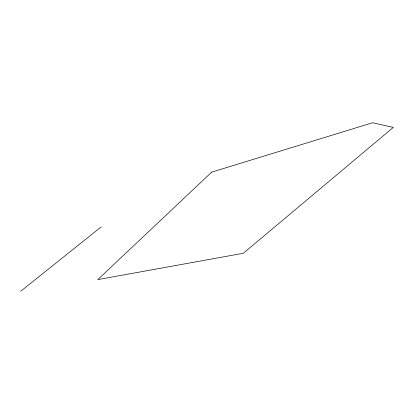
<?xml version="1.0" encoding="UTF-8"?>
<svg xmlns="http://www.w3.org/2000/svg" width="414" height="414" viewBox="0 0 414 414"><rect width="100%" height="100%" fill="white"/><g stroke="black" fill="none" stroke-linecap="round" stroke-linejoin="round"><path stroke-width="0.62" d="M20.7 291.244L101.192 226.882M211.673 172.141L97.782 279.61L243.339 253.27L393.3 127.403L372.579 122.756L211.673 172.141"/></g></svg>
